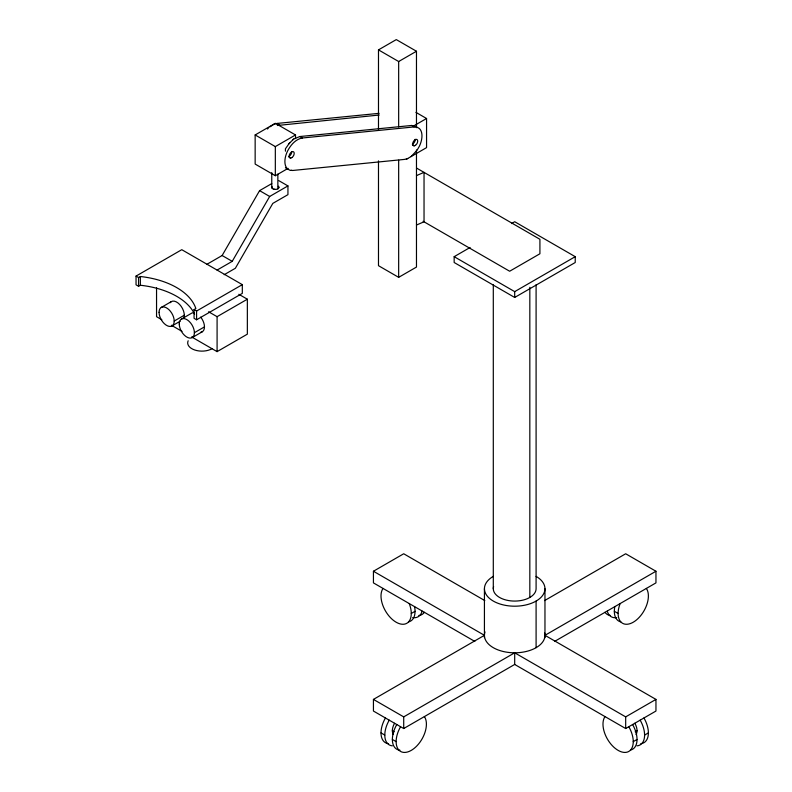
<?xml version="1.0" encoding="UTF-8"?>
<svg xmlns="http://www.w3.org/2000/svg" width="792" height="792" viewBox="0 0 792 792"><rect width="100%" height="100%" fill="white"/><g stroke="black" fill="none" stroke-linecap="round" stroke-linejoin="round"><path stroke-width="1.19" d="M271.884 187.902L271.884 186.843L271.884 187.902A3.564 2.059 0 0 0 273.547 189.159L275.329 189.436A3.564 2.059 0 0 0 278.903 187.377L278.428 186.338L278.903 187.377M206.999 264.251L222.126 255.519L259.588 190.634L271.765 183.605M217.087 270.082L232.224 261.34L269.676 196.465L287.942 185.912L287.942 194.654L272.814 203.395L235.353 268.27L224.185 274.715M289.852 142.53L285.427 148.797L285.427 151.173M288.456 144.184L293.614 139.095L299.802 136.541L411.662 125.463L416.473 126.74M267.448 129.007L268.24 128.304M269.834 126.898L273.923 124.285L277.101 123.433L379.13 113.335M411.008 156.648L417.038 150.282L419.364 146.253A17.84 10.296 -60 0 0 419.364 128.522L417.038 127.175L414.186 126.918L302.326 137.996C295.406 139.244 290.565 145.223 287.496 151.153A17.84 10.296 -60 0 0 287.496 168.884L289.822 170.23L292.674 170.478L404.534 159.4L407.712 158.548M292.852 139.748L293.614 139.095M378.487 130.036L378.487 49.876L396.287 39.6L416.473 51.252L416.473 127.71M288.08 168.359L275.329 175.725L255.153 164.073L255.153 134.947L275.329 123.295L295.515 134.947L295.515 138.59M378.487 49.876L398.663 61.529L416.473 51.252M255.153 134.947L275.329 146.599L295.515 134.947M136.046 276.091L181.774 249.688L242.312 284.645L242.312 293.377L196.584 319.78L194.06 318.325L194.06 309.583L195.852 308.553A69.597 40.184 0 0 0 140.362 276.517L138.57 277.547L136.046 276.091L136.046 284.823L138.57 286.278L140.362 285.249A69.597 40.184 0 0 1 194.604 314.167M412.751 126.472L426.561 118.503L426.561 147.629L406.385 159.271M161.291 307.415L171.379 301.584M174.2 321.047L184.298 315.226M181.467 319.067L191.555 313.236A10.702 6.178 60 0 1 193.119 312.751M194.06 309.583L196.584 311.038L242.312 284.645M171.993 325.948L180.061 321.285M208.593 311.771L217.087 316.681L247.351 299.208L247.351 334.155L217.087 351.628L191.595 336.917M194.386 332.699L204.475 326.878M192.169 337.6L202.257 331.779M378.487 160.865L378.487 265.686L398.663 277.339L416.473 267.062L416.473 149.906M511.513 223.572L514.691 221.73L575.23 256.677L575.23 262.508L514.691 297.455L454.163 262.508L454.163 256.677L470.092 247.48M454.163 256.677L514.691 291.634L575.23 256.677M474.824 641.431L373.438 582.892L373.438 571.25L403.712 553.766L484.813 600.593M411.276 613.483L415.058 611.295M554.568 641.431L655.954 582.892L655.954 571.25L544.965 635.323L655.954 699.405L655.954 711.048L625.68 728.531L514.691 664.448L403.712 728.531L373.438 711.048L373.438 699.405L484.427 635.323L373.438 571.25M544.579 600.593L625.68 553.766L655.954 571.25M373.438 699.405L403.712 716.879L514.691 652.796L625.68 716.879L655.954 699.405M635.164 731.818L637.055 730.729M633.253 741.639L637.035 739.451M644.599 735.085L648.381 732.897M416.473 175.596L424.037 172.379L424.037 221.81L416.473 225.027M277.349 125.492L379.19 115.028M291.248 170.359L291.961 170.419M273.547 189.159L275.329 189.436M285.427 167.805L287.585 168.854M415.939 112.365L426.561 118.503M411.662 125.463L414.186 126.918M412.543 144.867L414.216 145.837M416.602 168.092L539.916 239.293L539.916 253.767L509.652 271.24L423.126 221.285M277.101 123.433L279.625 124.889M299.802 136.541L302.326 137.996M289.03 157.093L290.704 158.063M278.863 180.675L287.942 185.912M259.588 190.634L269.676 196.465M222.126 255.519L232.224 261.34M238.857 294.297L247.351 299.208M161.855 319.75L156.549 316.681L156.549 287.753M171.418 325.264L182.041 331.393M614.335 611.295L618.116 613.483M392.337 730.729L394.228 731.818M381.011 732.897L384.793 735.085M392.357 739.451L396.139 741.639M625.68 716.879L625.68 728.531M544.965 588.723L544.965 637.649M536.095 284.744L536.095 588.723A21.404 12.355 0 0 1 512.83 601.029A21.404 12.355 0 0 1 493.614 586.575M536.095 576.368A30.264 17.473 0 0 1 536.095 601.078L536.095 647.678M529.828 287.308L529.828 597.455M514.691 291.634L514.691 297.455M514.691 652.796L514.691 664.448M493.297 284.744L493.297 588.723M484.427 588.723L484.427 637.649M403.712 716.879L403.712 728.531M398.663 61.529L398.663 126.888M398.663 160.182L398.663 277.339M277.853 174.111L277.853 188.833M275.329 146.599L275.329 175.725M271.765 172.656L271.765 187.377M217.087 316.681L217.087 351.628M196.584 311.038L196.584 319.78M140.362 276.517L140.362 285.249M138.57 277.547L138.57 286.278M544.708 633.046A30.264 17.473 0 0 1 513.701 652.786A30.264 17.473 0 0 1 485.011 631.907M424.383 716.592A21.404 12.355 -60 0 1 419.958 742.203A21.404 12.355 -60 0 1 399.683 750.826A21.404 12.355 -60 0 1 400.574 726.719M399.93 750.212A21.404 12.355 -60 0 1 396.792 724.532M393.347 734.511A10.702 6.178 -60 0 1 394.555 723.264M392.357 745.846A21.404 12.355 -60 0 1 389.228 720.166M388.575 743.658A21.404 12.355 -60 0 1 385.437 717.978M646.361 588.436A21.404 12.355 -60 0 1 633.253 622.215A21.404 12.355 -60 0 1 620.146 603.573M620.789 621.888A21.404 12.355 -60 0 1 614.849 606.474M616.73 617.602A21.404 12.355 -60 0 1 607.276 611.147M610.543 615.503A21.404 12.355 -60 0 1 605.009 612.305M409.246 603.573A21.404 12.355 60 0 1 396.139 622.215A21.404 12.355 60 0 1 383.031 588.436M414.543 606.474A21.404 12.355 60 0 1 408.603 621.888M422.116 611.147A21.404 12.355 60 0 1 412.662 617.602M424.383 612.305A21.404 12.355 60 0 1 418.839 615.503M628.818 726.719A21.404 12.355 60 0 1 629.709 750.826A21.404 12.355 60 0 1 609.434 742.203A21.404 12.355 60 0 1 605.009 716.592M632.6 724.532A21.404 12.355 60 0 1 630.581 750.044M634.837 723.264A10.702 6.178 60 0 1 636.045 734.511M640.164 720.166A21.404 12.355 60 0 1 637.035 745.846M643.955 717.978A21.404 12.355 60 0 1 640.817 743.658M536.095 601.078A30.264 17.473 0 0 1 493.297 601.078A30.264 17.473 0 0 1 493.297 576.368M170.171 302.702A10.702 6.178 60 0 1 179.626 304.455A10.702 6.178 60 0 1 184.041 317.335M200.693 317.127A10.702 6.178 60 0 1 200.693 332.254M212.038 348.718A14.266 8.237 0 0 1 194.812 350.024A14.266 8.237 0 0 1 188.169 340.758M415.166 139.303A3.564 2.059 -60 0 1 412.335 144.203M291.654 151.539A3.564 2.059 -60 0 1 288.823 156.44M159.073 312.315A10.702 6.178 60 0 0 170.419 326.433A10.702 6.178 60 0 0 170.419 311.296A10.702 6.178 60 0 0 159.073 312.315M179.249 323.958A10.702 6.178 60 0 0 190.605 338.085A10.702 6.178 60 0 0 190.605 322.948A10.702 6.178 60 0 0 179.249 323.958M292 157.519A3.564 2.059 -60 0 0 293.674 151.886A3.564 2.059 -60 0 0 289.347 155.054A3.564 2.059 -60 0 0 292 157.519M415.513 145.282A3.564 2.059 -60 0 0 417.186 139.659A3.564 2.059 -60 0 0 412.86 142.817A3.564 2.059 -60 0 0 415.513 145.282"/></g></svg>
